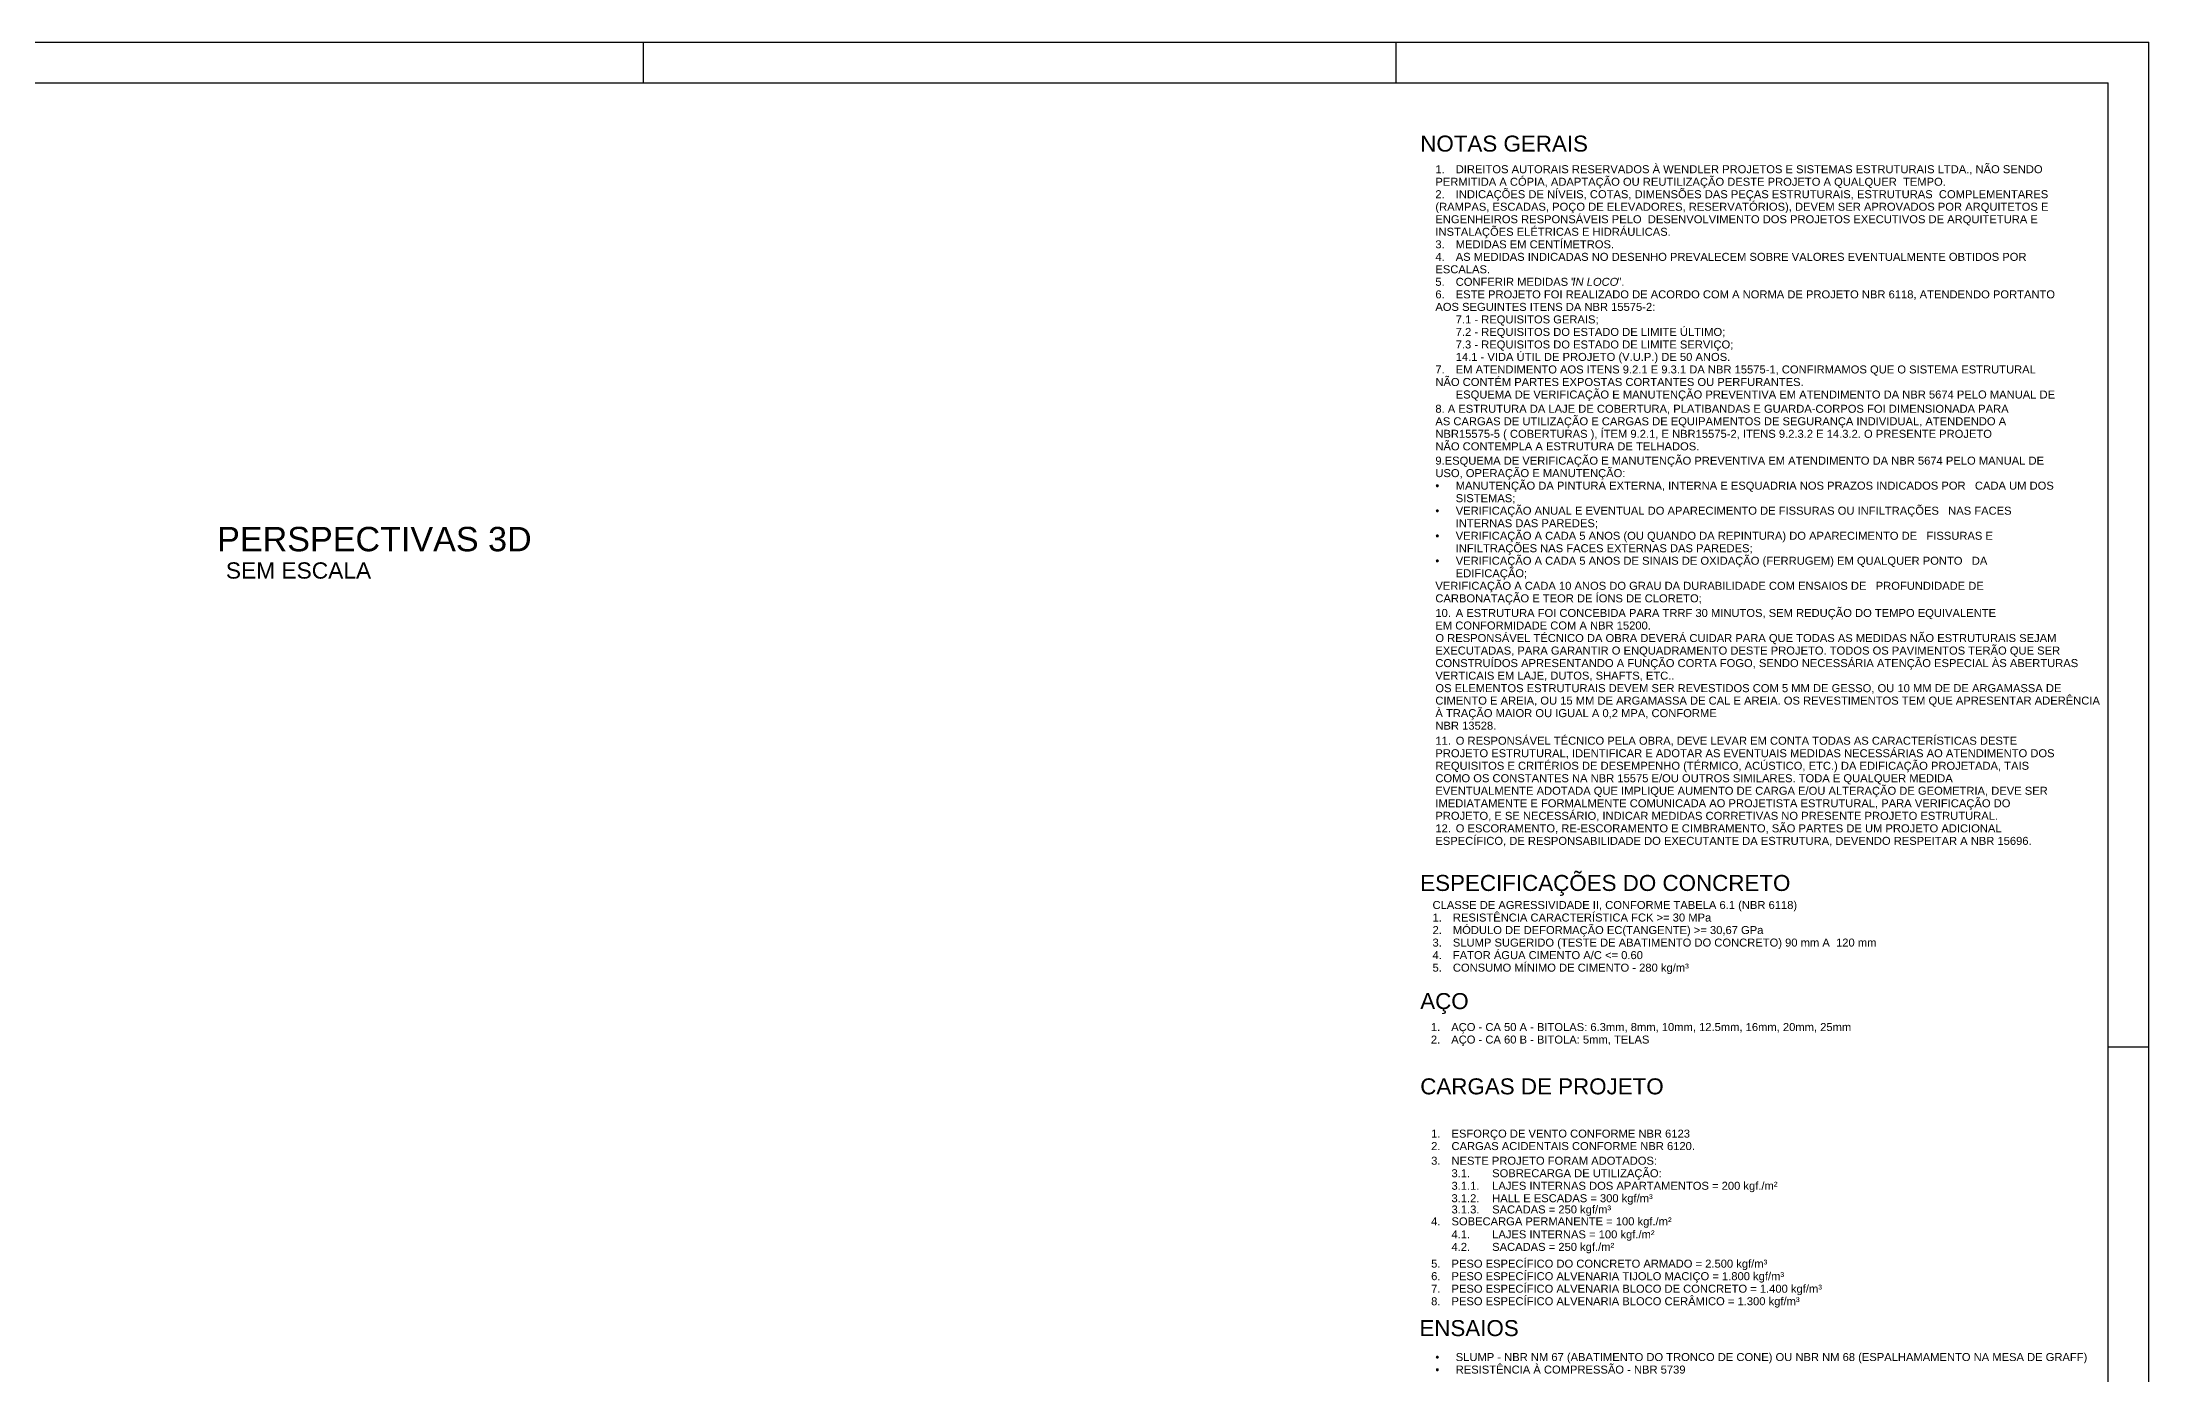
# Model space of a CAD drawing. Extents: x 37185 to 43130, y -8131 to -3926.
# Drawn here: x 40540 to 43130, y -5564 to -3926 of the extents above; entities that cross this region are included whole.
import ezdxf

# ---------------------------------------------------------------- set-up
doc = ezdxf.new("R2010")
doc.units = 0
doc.header["$MEASUREMENT"] = 0
doc.layers.add('00VIEWPORT', color=255, linetype='CONTINUOUS', plot=False)
for name, color, linetype in [('21', 5, 'CONTINUOUS'), ('32', 7, 'CONTINUOUS'), ('35', 7, 'CONTINUOUS')]:
    doc.layers.add(name, color=color, linetype=linetype)
doc.layers.add('WP_NOTAS', color=2, linetype='CONTINUOUS', lineweight=9)
doc.layers.add('WP_TÍTULO DE VISTA', color=3, linetype='CONTINUOUS', lineweight=9)
doc.styles.add('Arial', font='arial.ttf', dxfattribs={"height": 7.5})
doc.styles.add('Arial_12', font='arial.ttf', dxfattribs={"height": 0.393413})
doc.styles.add('Arial_8', font='arial.ttf', dxfattribs={"height": 0.16875})
doc.styles.add('TQS_ARIAL', font='arial.ttf')

# ---------------------------------------------------------------- blocks, each defined once
blk = doc.blocks.new('FOLHA A0 VIEWP')
at = {"layer": '00VIEWPORT', "linetype": 'Continuous'}
for p, q in [((37184.5, -3926.3), (43129.5, -3926.3)), ((41279.5, -3976.3), (41279.5, -3926.3)), ((42204.5, -3976.3), (42204.5, -3926.3)), ((42204.5, -3976.3), (42204.5, -3926.3)), ((43129.5, -8131.3), (43129.5, -3926.3)), ((37309.5, -3976.3), (43079.5, -3976.3)), ((43079.5, -8081.3), (43079.5, -3976.3)), ((43079.5, -5161.3), (43129.5, -5161.3)), ((43079.5, -5161.3), (43129.5, -5161.3))]:
    blk.add_line(p, q, dxfattribs=at)

msp = doc.modelspace()

# ---------------------------------------------------------------- block references
at = {"layer": '21'}
msp.add_blockref('FOLHA A0 VIEWP', (0, 0), dxfattribs=at)
msp.add_blockref('FOLHA A0 VIEWP', (0, 0), dxfattribs=at)

# ---------------------------------------------------------------- texts
at = {"layer": '32', "linetype": 'Continuous', "style": 'TQS_ARIAL'}
msp.add_text('PERSPECTIVAS 3D', height=30, dxfattribs=at).set_placement((40755.3, -4552.1))
at = {"layer": '35', "linetype": 'Continuous', "style": 'TQS_ARIAL'}
msp.add_text('SEM ESCALA', height=20, dxfattribs=at).set_placement((40766, -4585.7))
at = {"layer": 'WP_NOTAS', "attachment_point": 1, "line_spacing_factor": 0.938532, "style": 'Arial'}
for s, insert, char_height, width in [('1.', (42252.6, -4077.6), 9.84, 13.437), ('PERMITIDA A CÓPIA, ADAPTAÇÃO OU REUTILIZAÇÃO DESTE PROJETO A QUALQUER  TEMPO.', (42252.6, -4093), 9.835, 735.38), ('DIREITOS AUTORAIS RESERVADOS À WENDLER PROJETOS E SISTEMAS ESTRUTURAIS LTDA., NÃO SENDO', (42277.6, -4077.6), 9.835, 865.206), ('2.', (42252.6, -4108.3), 9.84, 13.437), ('INDICAÇÕES DE NÍVEIS, COTAS, DIMENSÕES DAS PEÇAS ESTRUTURAIS, ESTRUTURAS  COMPLEMENTARES', (42277.6, -4108.3), 9.835, 853.041), ('(RAMPAS, ESCADAS, POÇO DE ELEVADORES, RESERVATÓRIOS), DEVEM SER APROVADOS POR ARQUITETOS E', (42252.6, -4123.7), 9.835, 882.819), ('ENGENHEIROS RESPONSÁVEIS PELO  DESENVOLVIMENTO DOS PROJETOS EXECUTIVOS DE ARQUITETURA E', (42252.6, -4139.1), 9.835, 867.748), ('INSTALAÇÕES ELÉTRICAS E HIDRÁULICAS.', (42252.6, -4154.5), 9.835, 339.001), ('MEDIDAS EM CENTÍMETROS.', (42277.6, -4169.9), 9.835, 227.695), ('4.', (42252.6, -4185.3), 9.84, 13.437), ('3.', (42252.6, -4169.9), 9.84, 13.437), ('AS MEDIDAS INDICADAS NO DESENHO PREVALECEM SOBRE VALORES EVENTUALMENTE OBTIDOS POR', (42277.6, -4185.3), 9.835, 821.447), ('5.', (42252.6, -4216), 9.84, 13.437), ('ESCALAS.', (42252.6, -4200.6), 9.84, 78.622), ('CONFERIR MEDIDAS "', (42277.6, -4216), 9.835, 172.133), ('\\fArial|b0|i1|c0|p34|;IN LOCO', (42421, -4216), 9.835, 66.275), ('".', (42476.3, -4216), 9.84, 10.35), ('6.', (42252.6, -4231.4), 9.84, 13.437), ('ESTE PROJETO FOI REALIZADO DE ACORDO COM A NORMA DE PROJETO NBR 6118, ATENDENDO PORTANTO', (42277.6, -4231.4), 9.835, 863.209), ('AOS SEGUINTES ITENS DA NBR 15575-2:', (42252.6, -4246.8), 9.835, 316.667), ('7.1 - REQUISITOS GERAIS;', (42277.6, -4262.2), 9.835, 206.088), ('7.2 - REQUISITOS DO ESTADO DE LIMITE ÚLTIMO;', (42277.6, -4277.6), 9.835, 388.39), ('7.3 - REQUISITOS DO ESTADO DE LIMITE SERVIÇO;', (42277.6, -4293), 9.835, 400.192), ('7.', (42252.6, -4323.7), 9.84, 13.437), ('14.1 - VIDA ÚTIL DE PROJETO (V.U.P.) DE 50 ANOS.', (42277.6, -4308.3), 9.835, 396.197), ('EM ATENDIMENTO AOS ITENS 9.2.1 E 9.3.1 DA NBR 15575-1, CONFIRMAMOS QUE O SISTEMA ESTRUTURAL', (42277.6, -4323.7), 9.835, 834.883), ('NÃO CONTÉM PARTES EXPOSTAS CORTANTES OU PERFURANTES.', (42252.6, -4339.1), 9.835, 530.2), ('8. A ESTRUTURA DA LAJE DE COBERTURA, PLATIBANDAS E GUARDA-CORPOS FOI DIMENSIONADA PARA', (42252.6, -4372), 9.835, 825.805), ('ESQUEMA DE VERIFICAÇÃO E MANUTENÇÃO PREVENTIVA EM ATENDIMENTO DA NBR 5674 PELO MANUAL DE', (42277.6, -4354.5), 9.835, 862.301), ('AS CARGAS DE UTILIZAÇÃO E CARGAS DE EQUIPAMENTOS DE SEGURANÇA INDIVIDUAL, ATENDENDO A', (42252.6, -4387.4), 9.835, 822.173), ('NBR15575-5 ( COBERTURAS ), ÍTEM 9.2.1, E NBR15575-2, ITENS 9.2.3.2 E 14.3.2. O PRESENTE PROJETO', (42252.6, -4402.8), 9.835, 801.837), ('NÃO CONTEMPLA A ESTRUTURA DE TELHADOS.', (42252.6, -4418.2), 9.835, 379.856), ('9.ESQUEMA DE VERIFICAÇÃO E MANUTENÇÃO PREVENTIVA EM ATENDIMENTO DA NBR 5674 PELO MANUAL DE', (42252.6, -4435.8), 9.835, 1127.403), ('USO, OPERAÇÃO E MANUTENÇÃO:', (42252.6, -4451.1), 9.835, 273.634), ('•', (42252.6, -4466.5), 9.84, 5.629), ('MANUTENÇÃO DA PINTURA EXTERNA, INTERNA E ESQUADRIA NOS PRAZOS INDICADOS POR   CADA UM DOS', (42277.6, -4466.5), 9.835, 861.756), ('•', (42252.6, -4497.3), 9.84, 5.629), ('VERIFICAÇÃO ANUAL E EVENTUAL DO APARECIMENTO DE FISSURAS OU INFILTRAÇÕES   NAS FACES', (42277.6, -4497.3), 9.835, 800.566), ('SISTEMAS;', (42277.6, -4481.9), 9.84, 85.704), ('•', (42252.6, -4528.1), 9.84, 5.629), ('VERIFICAÇÃO A CADA 5 ANOS (OU QUANDO DA REPINTURA) DO APARECIMENTO DE   FISSURAS E', (42277.6, -4528.1), 9.835, 774.237), ('INTERNAS DAS PAREDES;', (42277.6, -4512.7), 9.835, 204.817), ('VERIFICAÇÃO A CADA 5 ANOS DE SINAIS DE OXIDAÇÃO (FERRUGEM) EM QUALQUER PONTO   DA', (42277.6, -4558.8), 9.835, 766.248), ('INFILTRAÇÕES NAS FACES EXTERNAS DAS PAREDES;', (42277.6, -4543.4), 9.835, 427.61), ('•', (42252.6, -4558.8), 9.84, 5.629), ('EDIFICAÇÃO;', (42277.6, -4574.2), 9.835, 102.953), ('VERIFICAÇÃO A CADA 10 ANOS DO GRAU DA DURABILIDADE COM ENSAIOS DE   PROFUNDIDADE DE', (42252.6, -4589.6), 9.835, 790.216), ('CARBONATAÇÃO E TEOR DE ÍONS DE CLORETO;', (42252.6, -4605), 9.835, 383.85), ('10.', (42252.6, -4623), 9.84, 22.334), ('A ESTRUTURA FOI CONCEBIDA PARA TRRF 30 MINUTOS, SEM REDUÇÃO DO TEMPO EQUIVALENTE', (42277.6, -4623), 9.835, 919.497), ('O RESPONSÁVEL TÉCNICO DA OBRA DEVERÁ CUIDAR PARA QUE TODAS AS MEDIDAS NÃO ESTRUTURAIS SEJAM', (42252.6, -4653.8), 9.835, 894.44), ('EM CONFORMIDADE COM A NBR 15200.', (42252.6, -4638.4), 9.835, 624.619), ('CONSTRUÍDOS APRESENTANDO A FUNÇÃO CORTA FOGO, SENDO NECESSÁRIA ATENÇÃO ESPECIAL ÀS ABERTURAS', (42252.6, -4684.6), 9.835, 925.671), ('EXECUTADAS, PARA GARANTIR O ENQUADRAMENTO DESTE PROJETO. TODOS OS PAVIMENTOS TERÃO QUE SER', (42252.6, -4669.2), 9.835, 899.887), ('VERTICAIS EM LAJE, DUTOS, SHAFTS, ETC..', (42252.6, -4700), 9.835, 344.63), ('OS ELEMENTOS ESTRUTURAIS DEVEM SER REVESTIDOS COM 5 MM DE GESSO, OU 10 MM DE DE ARGAMASSA DE', (42252.6, -4715.4), 9.835, 900.614), ('CIMENTO E AREIA, OU 15 MM DE ARGAMASSA DE CAL E AREIA. OS REVESTIMENTOS TEM QUE APRESENTAR ADERÊNCIA', (42252.6, -4730.7), 9.835, 956.539), ('À TRAÇÃO MAIOR OU IGUAL A 0,2 MPA, CONFORME', (42252.6, -4746.1), 9.835, 405.095), ('NBR 13528.', (42252.6, -4761.5), 9.84, 87.519), ('11.', (42252.6, -4780), 9.84, 22.334), ('O RESPONSÁVEL TÉCNICO PELA OBRA, DEVE LEVAR EM CONTA TODAS AS CARACTERÍSTICAS DESTE', (42277.6, -4780), 9.835, 808.373), ('PROJETO ESTRUTURAL, IDENTIFICAR E ADOTAR AS EVENTUAIS MEDIDAS NECESSÁRIAS AO ATENDIMENTO DOS', (42252.6, -4795.4), 9.835, 891.716), ('REQUISITOS E CRITÉRIOS DE DESEMPENHO (TÉRMICO, ACÚSTICO, ETC.) DA EDIFICAÇÃO PROJETADA, TAIS', (42252.6, -4810.8), 9.835, 855.764), ('COMO OS CONSTANTES NA NBR 15575 E/OU OUTROS SIMILARES. TODA E QUALQUER MEDIDA', (42252.6, -4826.1), 9.835, 744.822), ('EVENTUALMENTE ADOTADA QUE IMPLIQUE AUMENTO DE CARGA E/OU ALTERAÇÃO DE GEOMETRIA, DEVE SER', (42252.6, -4841.5), 9.835, 881.367), ('IMEDIATAMENTE E FORMALMENTE COMUNICADA AO PROJETISTA ESTRUTURAL, PARA VERIFICAÇÃO DO', (42252.6, -4856.9), 9.835, 827.62), ('12.', (42252.6, -4887.7), 9.84, 22.334), ('PROJETO, E SE NECESSÁRIO, INDICAR MEDIDAS CORRETIVAS NO PRESENTE PROJETO ESTRUTURAL.', (42252.6, -4872.3), 9.835, 810.734), ('O ESCORAMENTO, RE-ESCORAMENTO E CIMBRAMENTO, SÃO PARTES DE UM PROJETO ADICIONAL', (42277.6, -4887.7), 9.835, 785.858), ('ESPECÍFICO, DE RESPONSABILIDADE DO EXECUTANTE DA ESTRUTURA, DEVENDO RESPEITAR A NBR 15696.', (42252.6, -4903.1), 9.835, 858.851), ('CLASSE DE AGRESSIVIDADE II, CONFORME TABELA 6.1 (NBR 6118)', (42249.1, -4981.9), 9.835, 537.826), ('1.', (42249.1, -4997.3), 9.84, 13.437), ('RESISTÊNCIA CARACTERÍSTICA FCK >= 30 MPa', (42274.1, -4997.3), 9.835, 377.858), ('2.', (42249.1, -5012.7), 9.84, 13.437), ('MÓDULO DE DEFORMAÇÃO EC(TANGENTE) >= 30,67 GPa', (42274.1, -5012.7), 9.835, 430.515), ('4.', (42249.1, -5043.5), 9.84, 13.437), ('3.', (42249.1, -5028.1), 9.84, 13.437), ('SLUMP SUGERIDO (TESTE DE ABATIMENTO DO CONCRETO) 90 mm A  120 mm', (42274.1, -5028.1), 9.835, 609.367), ('FATOR ÁGUA CIMENTO A/C <= 0.60', (42274.1, -5043.5), 9.835, 279.808), ('5.', (42249.1, -5058.9), 9.84, 13.437), ('CONSUMO MÍNIMO DE CIMENTO - 280 kg/m³', (42274.1, -5058.9), 9.835, 355.343), ('2.', (42247.1, -5147.3), 9.84, 13.437), ('1.', (42247.1, -5131.9), 9.84, 13.437), ('AÇO - CA 50 A - BITOLAS: 6.3mm, 8mm, 10mm, 12.5mm, 16mm, 20mm, 25mm', (42272.1, -5131.9), 9.835, 577.046), ('AÇO - CA 60 B - BITOLA: 5mm, TELAS', (42272.1, -5147.3), 9.835, 285.8), ('2.', (42247.4, -5278.2), 9.84, 13.437), ('1.', (42247.4, -5262.9), 9.84, 13.437), ('CARGAS ACIDENTAIS CONFORME NBR 6120.', (42272.4, -5278.2), 9.835, 350.44), ('ESFORÇO DE VENTO CONFORME NBR 6123', (42272.4, -5262.9), 9.835, 343.177), ('3.', (42247.4, -5296.2), 9.84, 13.437), ('NESTE PROJETO FORAM ADOTADOS:', (42272.4, -5296.2), 9.835, 295.968), ('3.1.', (42272.4, -5311.6), 9.84, 26.873), ('3.1.1.', (42272.4, -5327), 9.84, 40.31), ('SOBRECARGA DE UTILIZAÇÃO:', (42322.4, -5311.6), 9.835, 244.219), ('LAJES INTERNAS DOS APARTAMENTOS = 200 kgf./m²', (42322.4, -5327), 9.835, 409.271), ('3.1.2.', (42272.4, -5342.3), 9.84, 40.31), ('3.1.3.', (42272.4, -5356.1), 9.84, 40.31), ('SACADAS = 250 kgf/m³', (42322.4, -5356.1), 9.835, 229.511), ('HALL E ESCADAS = 300 kgf/m³', (42322.4, -5342.3), 9.835, 229.511), ('4.', (42247.4, -5370.7), 9.84, 13.437), ('SOBECARGA PERMANENTE = 100 kgf./m²', (42272.4, -5370.7), 9.835, 315.215), ('4.1.', (42272.4, -5386.7), 9.84, 26.873), ('4.2.', (42272.4, -5402.1), 9.84, 40.31), ('SACADAS = 250 kgf./m²', (42322.4, -5402.1), 9.835, 409.271), ('LAJES INTERNAS = 100 kgf./m²', (42322.4, -5386.7), 9.835, 380.218), ('5.', (42247.4, -5422.7), 9.84, 13.437), ('PESO ESPECÍFICO DO CONCRETO ARMADO = 2.500 kgf/m³', (42272.4, -5422.7), 9.835, 455.391), ('PESO ESPECÍFICO ALVENARIA TIJOLO MACIÇO = 1.800 kgf/m³', (42272.4, -5438.1), 9.835, 479.722), ('6.', (42247.4, -5438.1), 9.84, 13.437), ('7.', (42247.4, -5453.5), 9.84, 13.437), ('PESO ESPECÍFICO ALVENARIA BLOCO DE CONCRETO = 1.400 kgf/m³', (42272.4, -5453.5), 9.835, 534.195), ('8.', (42247.4, -5468.9), 9.84, 13.437), ('PESO ESPECÍFICO ALVENARIA BLOCO CERÂMICO = 1.300 kgf/m³', (42272.4, -5468.9), 9.835, 501.874), ('•', (42252.6, -5537.5), 9.84, 5.629), ('SLUMP - NBR NM 67 (ABATIMENTO DO TRONCO DE CONE) OU NBR NM 68 (ESPALHAMAMENTO NA MESA DE GRAFF)', (42277.6, -5537.5), 9.835, 909.148), ('•', (42252.6, -5552.9), 9.84, 5.629), ('RESISTÊNCIA À COMPRESSÃO - NBR 5739', (42277.6, -5552.9), 9.835, 330.83)]:
    msp.add_mtext(s, dxfattribs=dict(at, insert=insert, char_height=char_height, width=width))
at = {"layer": 'WP_TÍTULO DE VISTA', "attachment_point": 1, "line_spacing_factor": 0.938532}
for s, insert, char_height, width, style in [('NOTAS GERAIS', (42234, -4041.2), 19.671, 245.248, 'Arial_12'), ('ESPECIFICAÇÕES DO CONCRETO', (42234, -4949.9), 19.671, 528.607, 'Arial_12'), ('AÇO', (42234, -5095.1), 19.67, 245.248, 'Arial_12'), ('CARGAS DE PROJETO', (42234, -5199.9), 19.671, 475.725, 'Arial_12'), ('ENSAIOS', (42232.9, -5497), 19.67, 381.07, 'Arial_8')]:
    msp.add_mtext(s, dxfattribs=dict(at, insert=insert, char_height=char_height, width=width, style=style))

doc.saveas('drawing.dxf')
